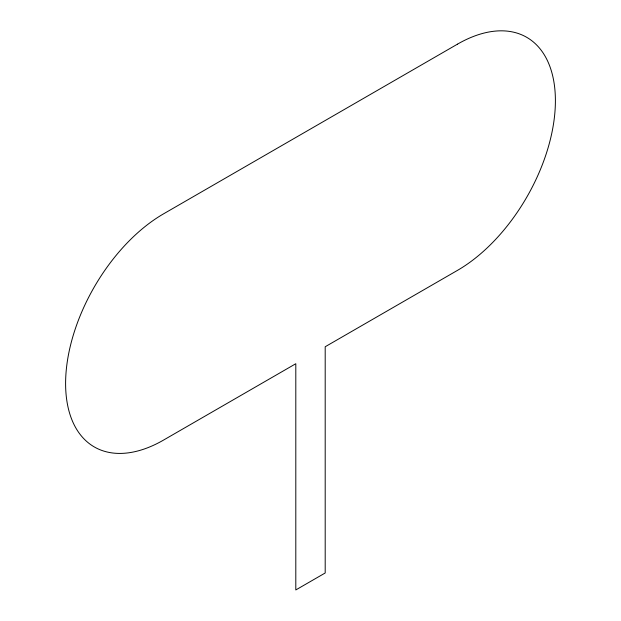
<?xml version="1.0" encoding="UTF-8"?>
<svg xmlns="http://www.w3.org/2000/svg" width="621" height="621" viewBox="0 0 621 621"><rect width="100%" height="100%" fill="white"/><g stroke="black" fill="none" stroke-linecap="round" stroke-linejoin="round"><path stroke-width="0.93" d="M457.436 44.176L163.564 213.841A138.537 79.985 -60 0 0 65.601 383.514A138.537 79.985 -60 0 0 163.564 440.072L295.806 363.72L295.806 589.95L325.194 572.981L325.194 346.751L457.436 270.399A138.537 79.985 -60 0 0 555.399 100.734A138.537 79.985 -60 0 0 457.436 44.176"/></g></svg>
